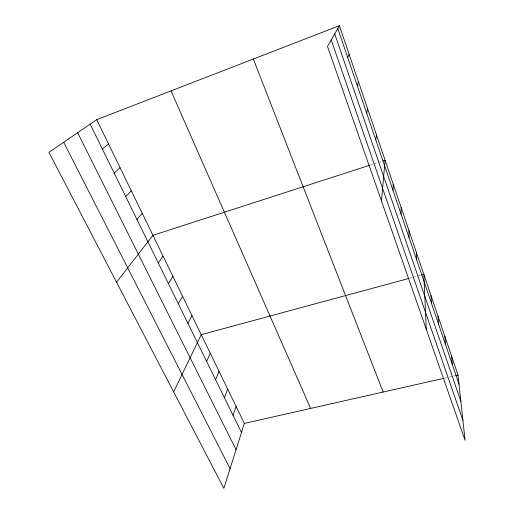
<?xml version="1.0" encoding="UTF-8"?>
<svg xmlns="http://www.w3.org/2000/svg" width="514" height="514" viewBox="0 0 514 514"><rect width="100%" height="100%" fill="white"/><g stroke="black" fill="none" stroke-linecap="round" stroke-linejoin="round"><path stroke-width="0.39" stroke-dasharray="2.57 1.93" d="M369.99 165.161L373.01 164.184M373.768 163.94L377.546 162.72M378.304 162.475L382.082 161.248M409.362 278.299L412.408 277.476M413.172 277.271L416.982 276.236M417.741 276.031L420.793 275.208M444.912 378.079L454.948 375.811"/><path stroke-width="0.77" d="M401.061 214.107L401.196 207.688M392.947 190.289L393.255 184.288M381.491 200.993L385.102 160.272L382.834 161.004M375.779 139.917L376.473 134.854M366.7 113.266L367.6 108.717M357.352 85.838L358.476 81.835M96.722 119.659L244.362 423.407L223.847 488.3L48.933 152.343L96.722 119.659L339.42 25.7L458.032 375.111L465.067 440.325L327.514 46.427L339.42 25.7M233.054 415.318L236.106 406.426M224.438 397.752L227.676 389.079M347.727 57.594L349.083 54.176M215.623 379.795L219.054 371.346M206.609 361.426L210.245 353.214M173.636 391.861L201.231 334.672L408.598 278.511M187.957 323.409L192.011 315.712M178.294 303.723L182.586 296.308M168.406 283.574L172.929 276.448M158.28 262.937L163.054 256.126M116.549 282.212L152.934 235.309L369.232 165.405M136.949 219.465L142.256 213.336M125.705 196.554L131.301 190.803M114.172 173.051L120.07 167.699M102.331 148.919L108.55 143.991M421.551 274.996L423.838 274.38L426.267 329.223M244.362 423.407L444.135 378.253M455.719 375.631L458.032 375.111M63.678 142.262L230.066 468.62M77.653 132.702L236.054 449.686M90.168 124.144L241.484 432.499M171.04 90.888L310.636 408.424M253.338 59.026L383.155 392.034M331.234 39.951L462.915 420.381M334.717 33.879L460.859 401.331M337.814 28.495L459.008 384.151M451.523 355.919L452.378 364.696M444.848 336.272L445.587 344.759M438.018 316.142L438.628 324.334M431.015 295.518L431.49 303.395M416.481 252.708L416.668 259.904M408.938 230.484L408.971 237.301"/></g></svg>
